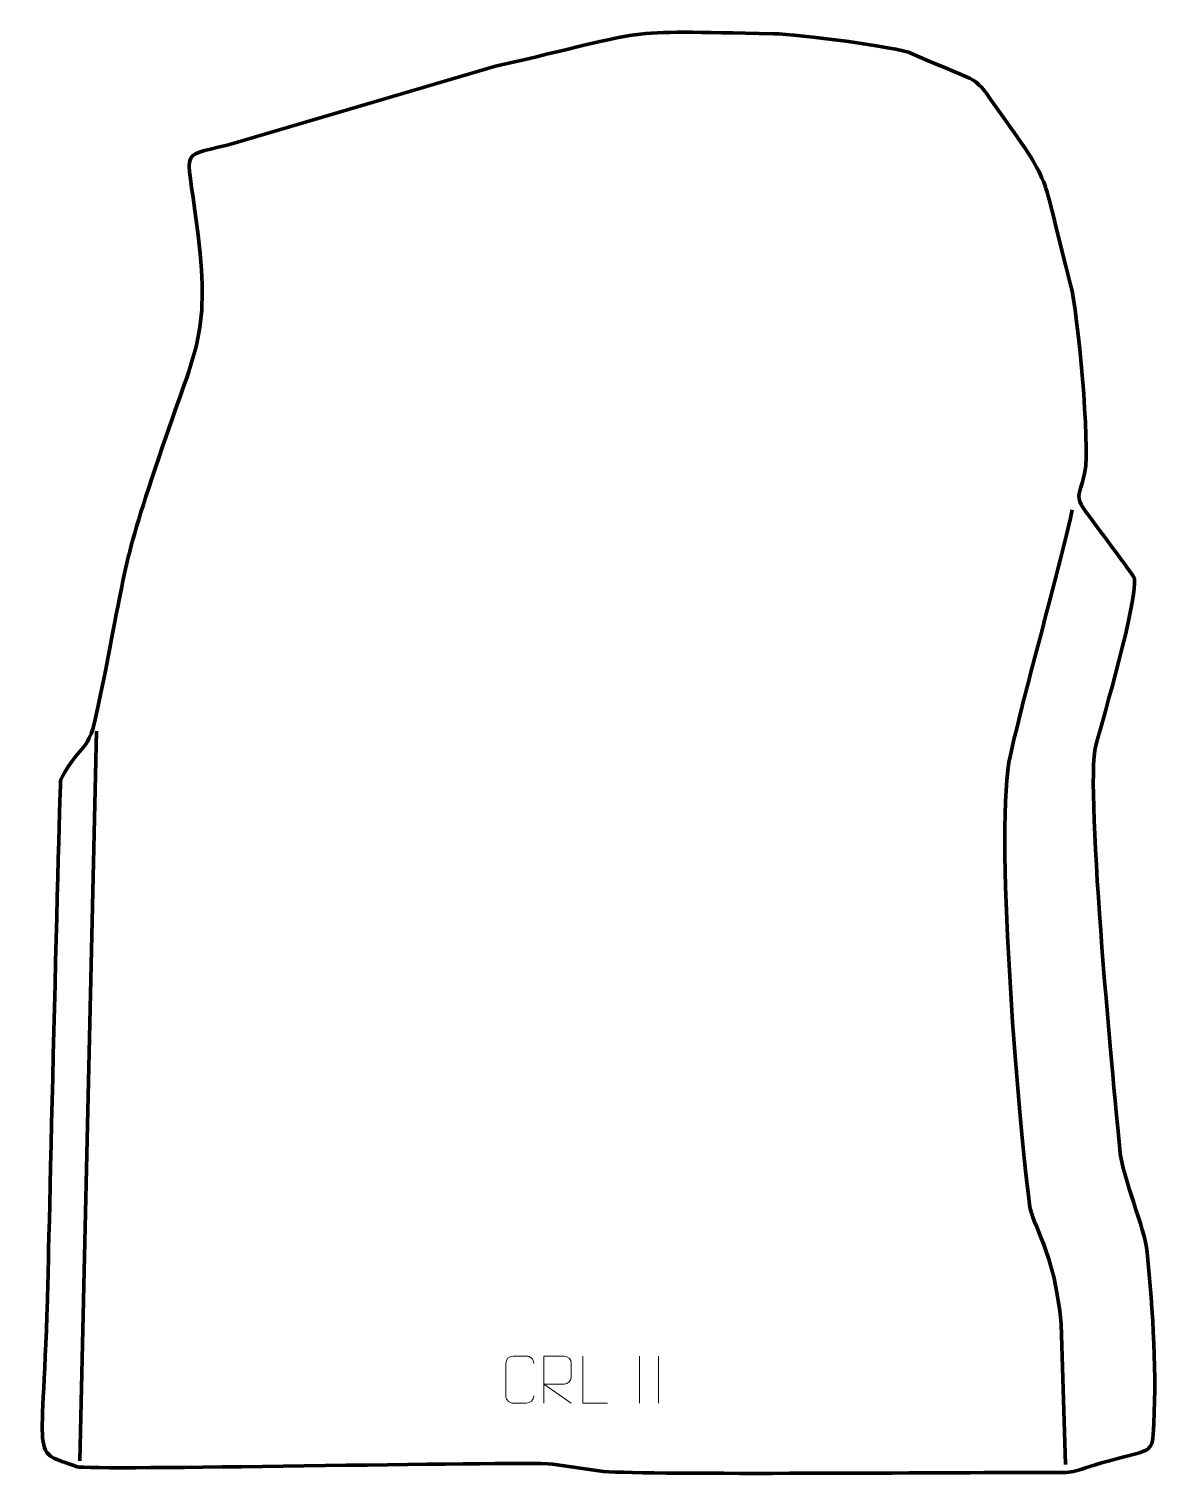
# Model space of a CAD drawing. Header units: millimetres. Extents: x -302 to 296, y -383 to 384.
import ezdxf

# ---------------------------------------------------------------- set-up
doc = ezdxf.new("R2010")
doc.units = ezdxf.units.MM
doc.header["$MEASUREMENT"] = 0
for name, color, linetype in [('layer 1', 7, 'Continuous'), ('layer 2', 7, 'Continuous'), ('layer 3', 7, 'Continuous')]:
    doc.layers.add(name, color=color, linetype=linetype)

msp = doc.modelspace()

# ---------------------------------------------------------------- linework, layer by layer
at = {"layer": 'layer 1', "color": 250, "lineweight": 9}
for points, knots in [([(-34.3325, -341.3952), (-34.4723, -343.7186), (-36.1495, -345.1982), (-38.2972, -345.209), (-38.2972, -345.209), (-40.6291, -345.2086), (-42.961, -345.2086), (-45.2925, -345.209), (-45.2925, -345.209), (-47.2175, -345.3144), (-49.1896, -343.4299), (-49.1784, -341.4126), (-49.1784, -341.4126), (-49.178, -335.6425), (-49.178, -329.8728), (-49.1784, -324.1035), (-49.1784, -324.1035), (-49.1742, -321.9654), (-47.4275, -320.2462), (-45.2751, -320.2597), (-45.2751, -320.2597), (-42.9494, -320.2597), (-40.6233, -320.2597), (-38.2972, -320.2597), (-38.2972, -320.2597), (-36.3506, -320.2242), (-34.3592, -321.7157), (-34.3325, -324.1533)], [0, 0, 0, 0, 0.125, 0.125, 0.125, 0.125, 0.25, 0.25, 0.25, 0.25, 0.375, 0.375, 0.375, 0.375, 0.5, 0.5, 0.5, 0.5, 0.625, 0.625, 0.625, 0.625, 0.75, 0.75, 0.75, 0.75, 1, 1, 1, 1]), ([(-29.0875, -345.2129), (-29.0875, -345.2129), (-29.0875, -320.2594), (-29.0875, -320.2594), (-29.0875, -320.2594), (-25.4927, -320.2594), (-21.8972, -320.2594), (-18.302, -320.2594), (-18.302, -320.2594), (-15.9767, -320.2971), (-14.4194, -321.7871), (-14.4235, -324.1535), (-14.4235, -324.1535), (-14.4239, -326.189), (-14.4239, -329.2484), (-14.4235, -331.2844), (-14.4235, -331.2844), (-14.43, -333.1599), (-16.2423, -335.1017), (-18.2518, -335.1208), (-18.2518, -335.1208), (-18.2518, -335.1208), (-29.0875, -335.1208), (-29.0875, -335.1208), (-29.0875, -335.1208), (-29.0875, -335.1208), (-14.4328, -345.2129), (-14.4328, -345.2129)], [0, 0, 0, 0, 0.125, 0.125, 0.125, 0.125, 0.25, 0.25, 0.25, 0.25, 0.375, 0.375, 0.375, 0.375, 0.5, 0.5, 0.5, 0.5, 0.625, 0.625, 0.625, 0.625, 0.75, 0.75, 0.75, 0.75, 1, 1, 1, 1]), ([(4.7191, -345.213), (4.7191, -345.213), (-8.23, -345.213), (-8.23, -345.213), (-8.23, -345.213), (-8.23, -345.213), (-8.23, -320.2594), (-8.23, -320.2594)], [0, 0, 0, 0, 0.33333333, 0.33333333, 0.33333333, 0.33333333, 1, 1, 1, 1])]:
    msp.add_open_spline(points, degree=3, knots=knots, dxfattribs=at)
for points in [[(21.77, -320.2491), (21.77, -320.2491), (21.77, -345.2232), (21.77, -345.2232)], [(31.77, -320.2491), (31.77, -320.2491), (31.77, -345.2232), (31.77, -345.2232)]]:
    msp.add_open_spline(points, degree=3, dxfattribs=at)
at = {"layer": 'layer 2', "color": 22, "lineweight": 158}
msp.add_open_spline([(-54.6848, 364.4444), (32.4224, 384.2415), (6.3383, 383.3481), (92.9776, 381.6723), (92.9776, 381.6723), (105.6634, 381.4269), (158.2891, 374.7499), (166.4971, 371.0994), (166.4971, 371.0994), (205.9925, 353.5337), (197.4601, 361.6763), (213.1911, 339.6343), (213.1911, 339.6343), (242.6982, 298.2894), (234.1571, 309.4133), (250.532, 248.47), (250.532, 248.47), (254.3654, 234.2034), (261.0031, 162.5258), (258.1016, 149.2013), (258.1016, 149.2013), (253.8901, 129.8606), (250.0062, 140.1334), (273.2727, 108.1761), (273.2727, 108.1761), (274.6823, 106.2401), (284.2231, 93.6446), (284.3541, 92.5716), (284.3541, 92.5716), (285.9524, 79.4752), (267.8329, 18.6755), (263.8918, 3.953), (263.8918, 3.953), (257.8732, -18.5304), (274.4157, -188.1547), (276.6687, -210.7702), (276.6687, -210.7702), (278.2534, -226.6774), (289.8189, -251.5649), (291.2006, -265.3115), (291.2006, -265.3115), (294.2835, -295.9839), (296.4154, -331.2147), (294.3809, -361.7948), (294.3809, -361.7948), (293.6741, -372.4179), (290.6307, -369.9681), (266.9377, -376.9588), (266.9377, -376.9588), (247.4494, -382.7089), (254.5407, -382.1189), (233.6131, -382.0644), (233.6131, -382.0644), (186.9498, -381.9428), (28.6776, -383.3894), (2.6141, -381.4605), (2.6141, -381.4605), (2.6141, -381.4605), (-24.3712, -377.516), (-24.3712, -377.516), (-24.3712, -377.516), (-45.5244, -376.0639), (-270.6491, -381.1188), (-276.655, -378.929), (-276.655, -378.929), (-302.2445, -369.599), (-294.693, -380.5375), (-292.193, -281.4762), (-292.193, -281.4762), (-292.1603, -280.1794), (-286.001, -15.4552), (-285.339, -14.21), (-285.339, -14.21), (-273.2588, 8.5118), (-271.2481, -3.4343), (-265.4419, 24.943), (-265.4419, 24.943), (-249.7548, 101.6123), (-253.9028, 96.1475), (-231.3402, 162.544), (-231.3402, 162.544), (-212.8311, 217.0121), (-205.9024, 222.4115), (-213.0903, 280.0032), (-213.0903, 280.0032), (-218.7513, 325.3608), (-223.3895, 314.7447), (-191.5386, 324.1283), (-191.5386, 324.1283), (-191.5386, 324.1283), (-54.6848, 364.4444), (-54.6848, 364.4444)], degree=3, knots=[0, 0, 0, 0, 0.04166667, 0.04166667, 0.04166667, 0.04166667, 0.08333333, 0.08333333, 0.08333333, 0.08333333, 0.125, 0.125, 0.125, 0.125, 0.16666667, 0.16666667, 0.16666667, 0.16666667, 0.20833333, 0.20833333, 0.20833333, 0.20833333, 0.25, 0.25, 0.25, 0.25, 0.29166667, 0.29166667, 0.29166667, 0.29166667, 0.33333333, 0.33333333, 0.33333333, 0.33333333, 0.375, 0.375, 0.375, 0.375, 0.41666667, 0.41666667, 0.41666667, 0.41666667, 0.45833333, 0.45833333, 0.45833333, 0.45833333, 0.5, 0.5, 0.5, 0.5, 0.54166667, 0.54166667, 0.54166667, 0.54166667, 0.58333333, 0.58333333, 0.58333333, 0.58333333, 0.625, 0.625, 0.625, 0.625, 0.66666667, 0.66666667, 0.66666667, 0.66666667, 0.70833333, 0.70833333, 0.70833333, 0.70833333, 0.75, 0.75, 0.75, 0.75, 0.79166667, 0.79166667, 0.79166667, 0.79166667, 0.83333333, 0.83333333, 0.83333333, 0.83333333, 0.875, 0.875, 0.875, 0.875, 0.91666667, 0.91666667, 0.91666667, 0.91666667, 1, 1, 1, 1], dxfattribs=at)
at = {"layer": 'layer 3', "color": 187, "lineweight": 158}
msp.add_open_spline([(251.4477, 128.8989), (240.3454, 81.2853), (228.8004, 42.8919), (218.5506, -1.2363), (218.5506, -1.2363), (209.9984, -38.0559), (222.3077, -189.7019), (228.7285, -239.8464), (228.7285, -239.8464), (230.2075, -251.3967), (241.8108, -263.3718), (245.5882, -303.3552), (245.5882, -303.3552), (245.5882, -303.3552), (247.8418, -377.7264), (247.8418, -377.7264)], degree=3, knots=[0, 0, 0, 0, 0.2, 0.2, 0.2, 0.2, 0.4, 0.4, 0.4, 0.4, 0.6, 0.6, 0.6, 0.6, 1, 1, 1, 1], dxfattribs=at)
msp.add_open_spline([(-266.3703, 11.495), (-266.3703, 11.495), (-275.2976, -375.7798), (-275.2976, -375.7798)], degree=3, dxfattribs=at)

doc.saveas('drawing.dxf')
